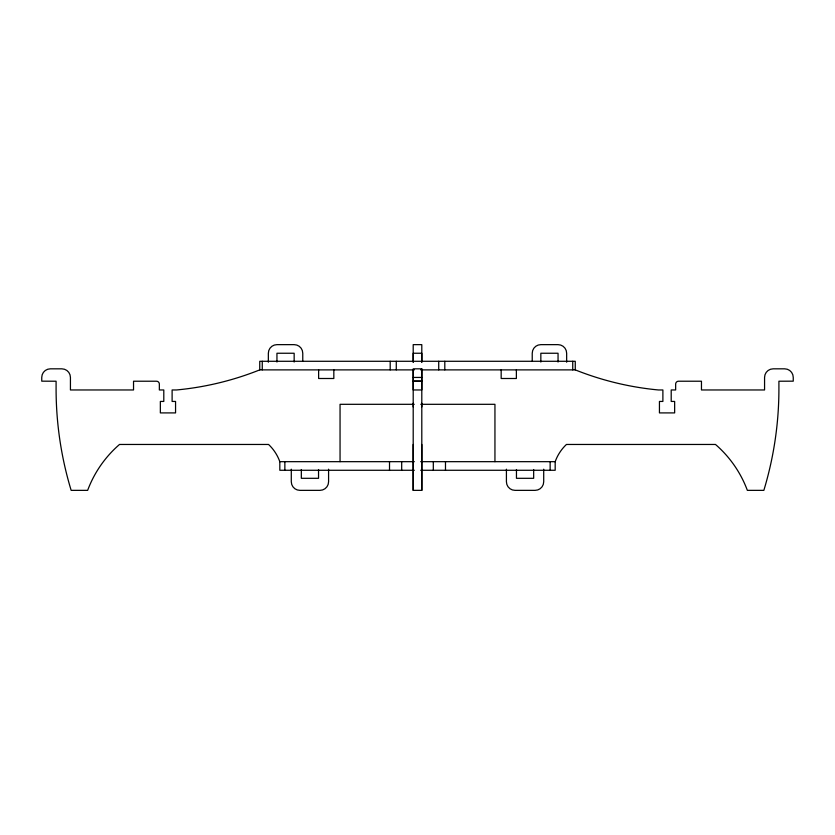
<?xml version="1.0" encoding="UTF-8"?>
<svg xmlns="http://www.w3.org/2000/svg" width="835" height="835" viewBox="0 0 835 835"><rect width="100%" height="100%" fill="white"/><g stroke="black" fill="none" stroke-linecap="round" stroke-linejoin="round"><path stroke-width="1.25" d="M276.949 362.035L276.949 353.247L294.16 353.247L294.16 362.035M291.29 469.197L291.29 481.753A8.601 8.601 0 0 0 299.901 490.354L319.972 490.354A8.601 8.601 0 0 0 328.583 481.753L328.583 469.197M301.331 469.52L301.331 478.309L318.542 478.309L318.542 469.52M302.771 361.284L302.771 353.247A8.601 8.601 0 0 0 294.16 344.646L276.949 344.646A8.601 8.601 0 0 0 268.348 353.247L268.348 362.213M318.626 369.884L318.626 378.495L333.833 378.495L333.833 369.884M340.054 461.671L340.054 404.307L414.243 404.307M421.8 369.884L421.8 490.354L413.2 490.354L413.2 369.884M413.2 362.035L413.2 353.247L421.8 353.247L421.8 362.035M494.946 461.671L494.946 404.307L420.756 404.307M501.167 369.884L501.167 378.495L516.374 378.495L516.374 369.884M506.417 469.197L506.417 481.753A8.601 8.601 0 0 0 515.028 490.354L535.099 490.354A8.601 8.601 0 0 0 543.71 481.753L543.71 469.197M516.458 469.52L516.458 478.309L533.669 478.309L533.669 469.52M532.229 361.284L532.229 353.247A8.601 8.601 0 0 1 540.84 344.646L558.051 344.646A8.601 8.601 0 0 1 566.652 353.247L566.652 362.213M540.84 362.035L540.84 353.247L558.051 353.247L558.051 362.035M414.337 470.272L279.819 470.272L279.819 461.671A44.182 44.182 0 0 0 268.567 444.46L119.509 444.46A112.882 112.882 0 0 0 87.644 490.354L71.152 490.354A350.095 350.095 0 0 1 56.091 389.966L56.091 381.219L41.75 381.167L41.75 377.441A8.601 8.601 0 0 1 50.35 368.83L61.832 368.83A8.601 8.601 0 0 1 70.432 377.441L70.432 389.966L133.537 389.966L133.537 381.219L156.479 381.219A2.87 2.87 0 0 1 159.349 384.079L159.349 389.966L163.796 389.966L163.796 401.437L160.351 401.437L160.351 412.908L175.559 412.908L175.559 401.437L172.114 401.437L172.114 389.966L176.561 389.966A300.13 300.13 0 0 0 259.737 369.884L414.285 369.884M420.715 369.884L575.263 369.884A300.13 300.13 0 0 0 658.439 389.966L662.886 389.966L662.886 401.437L659.441 401.437L659.441 412.908L674.649 412.908L674.649 401.437L671.204 401.437L671.204 389.966L675.651 389.966L675.651 384.079A2.87 2.87 0 0 1 678.521 381.219L701.463 381.219L701.463 389.966L764.568 389.966L764.568 377.441A8.601 8.601 0 0 1 773.168 368.83L784.649 368.83A8.601 8.601 0 0 1 793.25 377.441L793.25 381.167L778.909 381.219L778.909 389.966A350.095 350.095 0 0 1 763.848 490.354L747.356 490.354A112.882 112.882 0 0 0 715.491 444.46L566.433 444.46A44.182 44.182 0 0 0 555.181 461.671L555.181 470.272L420.663 470.272M413.2 377.441L421.8 377.441M279.819 461.671L414.337 461.671M420.663 461.671L555.181 461.671M575.263 369.884L575.263 361.284L259.758 361.284L259.737 369.884M572.737 361.284L572.737 369.884M550.14 461.671L550.14 470.272M445.483 461.671L445.483 470.272M444.805 361.284L444.805 369.884M438.719 361.284L438.719 369.884M433.313 461.671L433.313 470.272M421.8 362.213L421.8 344.646L413.2 344.646L413.2 362.213M421.8 403.295L421.8 406.937M421.8 444.46L421.8 490.354M413.2 403.295L413.2 406.937M413.2 444.46L413.2 490.354M401.687 461.671L401.687 470.272M396.281 361.284L396.281 369.884M390.195 361.284L390.195 369.884M389.517 461.671L389.517 470.272M284.86 461.671L284.86 470.272M262.263 361.284L262.263 369.884M421.8 368.83L413.2 368.83L413.2 389.966L421.8 389.966L421.8 368.83M421.8 381.167L413.2 381.167L421.8 381.219"/></g></svg>
